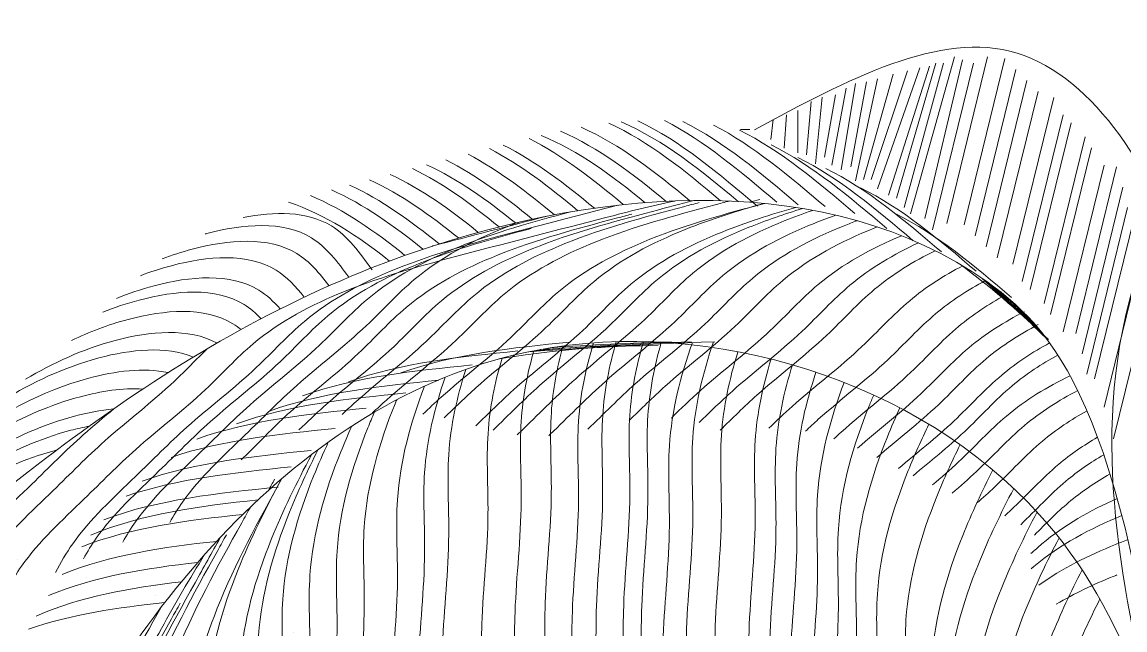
# Model space of a CAD drawing. Header units: inches. Extents: x 17.6 to 55, y 11.8 to 85.9.
# Drawn here: x 42.228 to 43.528, y 63.634 to 64.351 of the extents above; entities that cross this region are included whole.
import ezdxf

# ---------------------------------------------------------------- set-up
doc = ezdxf.new("R2010")
doc.units = ezdxf.units.IN
doc.header["$MEASUREMENT"] = 0
doc.layers.add('FURNITURE F 1 100', color=7, linetype='Continuous', lineweight=13, true_color=0x93979a)
doc.layers.add('HATCH F 1 100', color=7, linetype='Continuous', lineweight=0, true_color=0xc9c9c9)
doc.layers.add('TREE G 1 100', color=7, linetype='Continuous', lineweight=9, true_color=0xbed3d5, transparency=0.6)
doc.layers.add('WALL 1 100', color=250, linetype='Continuous', lineweight=30)

msp = doc.modelspace()

# ---------------------------------------------------------------- hatches: boundary and pattern name
at = {"layer": 'HATCH F 1 100'}
h = msp.add_hatch(dxfattribs=at)
h.set_pattern_fill('AR-BRSTD', color=256, scale=0.0012, angle=90, style=0)
h.set_pattern_definition([(90, (-1398.88951, -763.15725), (-0.08129016, 5e-18), []), (180, (-1398.88951, -763.15725), (-0.08129016, -0.12192), [0.08129016, -0.08129016])])
edge = h.paths.add_edge_path()
edge.add_line((37.89, 64.8624), (37.8894, 62.1624))
edge.add_line((37.8894, 62.1624), (45.4568, 62.1624))
edge.add_line((45.4568, 62.1624), (45.4568, 62.8624))
edge.add_arc((45.3183, 77.6527), 14.7909, 239.8528, 270.53653, ccw=False)

# ---------------------------------------------------------------- linework, layer by layer
at = {"layer": 'FURNITURE F 1 100'}
msp.add_arc((45.3183, 77.6527), 14.7909, 239.8528, 270.53653, dxfattribs=at)
at = {"layer": 'TREE G 1 100'}
for p, q in [((43.2978, 64.2991), (43.2495, 64.1471)), ((43.3052, 64.3028), (43.2588, 64.1434)), ((43.3145, 64.3028), (43.2681, 64.1323)), ((43.3275, 64.3102), (43.2755, 64.1248)), ((43.3367, 64.3065), (43.2922, 64.1193)), ((43.3497, 64.3028), (43.3015, 64.1063)), ((43.3664, 64.3102), (43.3182, 64.1137)), ((43.3868, 64.3083), (43.3386, 64.1119)), ((43.2551, 64.2898), (43.2199, 64.1656)), ((43.2718, 64.2935), (43.2291, 64.1656)), ((43.2866, 64.2972), (43.2366, 64.1545)), ((43.3998, 64.2953), (43.3516, 64.0989)), ((43.1995, 64.2731), (43.1828, 64.1823)), ((43.2106, 64.2787), (43.1939, 64.1767)), ((43.2236, 64.2805), (43.205, 64.1804)), ((43.2366, 64.2842), (43.2106, 64.1638)), ((43.4128, 64.2824), (43.3646, 64.0859)), ((43.1714, 64.2627), (43.1635, 64.1839)), ((43.1871, 64.2653), (43.174, 64.1918)), ((43.4258, 64.2694), (43.3775, 64.0729)), ((43.4443, 64.262), (43.3961, 64.0655)), ((43.1425, 64.2469), (43.1425, 64.197)), ((43.1582, 64.2574), (43.153, 64.1944)), ((43.111, 64.2128), (43.1136, 64.2364)), ((43.1267, 64.2023), (43.1293, 64.2417)), ((43.4554, 64.2416), (43.4072, 64.0451)), ((43.086, 64.2246), (43.0752, 64.2246)), ((43.4647, 64.2323), (43.4165, 64.0359)), ((43.4814, 64.2157), (43.4332, 64.0192)), ((43.4888, 64.2027), (43.4406, 64.0062)), ((43.5037, 64.1823), (43.4554, 63.9858)), ((43.5185, 64.1804), (43.4703, 63.984)), ((43.5259, 64.1563), (43.4777, 63.9599)), ((43.5315, 64.1323), (43.4833, 63.9358)), ((43.5408, 64.1267), (43.4925, 63.9302)), ((43.5519, 64.0933), (43.5037, 63.8969)), ((43.563, 64.0563), (43.5148, 63.8598))]:
    msp.add_line(p, q, dxfattribs=at)
for points in [[(43.5822, 63.5188), (43.6011, 64.0581), (43.4011, 64.3145), (43.0916, 64.224)], [(43.5626, 63.5188), (43.5437, 64.0581), (43.7438, 64.3145), (44.0533, 64.224)], [(42.0581, 62.414), (42.2399, 63.407), (42.8337, 63.964), (43.4276, 63.7702), (43.5851, 63.3464), (43.5851, 63.2859)]]:
    msp.add_spline(points, degree=3, dxfattribs=at)
for points in [[(42.9344, 64.2334), (42.9845, 64.2117), (43.0286, 64.1763), (43.0721, 64.1396)], [(42.954, 64.2347), (43.005, 64.2103), (43.0499, 64.1722), (43.0949, 64.134)], [(42.9856, 64.235), (43.0331, 64.2105), (43.0754, 64.1746), (43.1178, 64.1386)], [(43.0071, 64.2338), (43.0561, 64.2094), (43.0996, 64.1725), (43.1431, 64.1356)], [(42.863, 64.2223), (42.908, 64.2028), (42.9482, 64.1723), (42.9874, 64.1397)], [(42.8873, 64.227), (42.9335, 64.2065), (42.9747, 64.1744), (43.015, 64.1406)], [(42.92, 64.2319), (42.9676, 64.2099), (43.0098, 64.1757), (43.0516, 64.1404)], [(43.0433, 64.2296), (43.0904, 64.2052), (43.1326, 64.1694), (43.1747, 64.1336)], [(43.0737, 64.2238), (43.1228, 64.1993), (43.1664, 64.1623), (43.21, 64.1253)], [(42.8259, 64.2137), (42.8655, 64.1936), (42.9015, 64.1654), (42.9369, 64.1358)], [(42.8401, 64.2172), (42.8846, 64.199), (42.9242, 64.1698), (42.9627, 64.1381)], [(42.7538, 64.1953), (42.7899, 64.1764), (42.8231, 64.1508), (42.8556, 64.1238)], [(42.7791, 64.2019), (42.8162, 64.1826), (42.8501, 64.1564), (42.8834, 64.1287)], [(42.7954, 64.2061), (42.8337, 64.1868), (42.8686, 64.16), (42.9028, 64.1316)], [(43.1111, 64.2063), (43.1603, 64.1818), (43.2039, 64.1448), (43.2475, 64.1078)], [(42.705, 64.1827), (42.7424, 64.1657), (42.7766, 64.1411), (42.8097, 64.1142)], [(42.7276, 64.1886), (42.7639, 64.1704), (42.7971, 64.1454), (42.8296, 64.1186)], [(43.1425, 64.1916), (43.1916, 64.1671), (43.2352, 64.1301), (43.2788, 64.0931)], [(42.662, 64.1715), (42.6991, 64.1544), (42.733, 64.1298), (42.7659, 64.1031)], [(42.6884, 64.1784), (42.7247, 64.1607), (42.758, 64.1361), (42.7904, 64.1096)], [(43.1757, 64.1786), (43.2248, 64.1541), (43.2684, 64.1171), (43.312, 64.0801)], [(42.614, 64.1589), (42.6518, 64.1416), (42.6862, 64.1166), (42.7197, 64.0895)], [(42.6375, 64.1651), (42.675, 64.148), (42.7092, 64.1234), (42.7424, 64.0965)], [(43.2165, 64.1558), (43.2657, 64.1313), (43.3093, 64.0943), (43.3529, 64.0573)], [(42.5679, 64.1464), (42.6082, 64.1298), (42.6444, 64.1042), (42.6795, 64.076)], [(42.5927, 64.1532), (42.6314, 64.1361), (42.6665, 64.1108), (42.7006, 64.0832)], [(42.5423, 64.1388), (42.5857, 64.124), (42.6243, 64.0985), (42.6614, 64.0693)], [(43.0979, 64.1419), (43.0938, 64.1408), (43.0898, 64.1397), (43.0858, 64.1387)], [(43.2581, 64.125), (43.3073, 64.1005), (43.3509, 64.0635), (43.3945, 64.0265)], [(43.4322, 63.9824), (43.4006, 64.0118), (43.3684, 64.04), (43.3345, 64.0651)], [(43.4351, 63.9787), (43.4102, 64.0027), (43.3851, 64.0265), (43.3595, 64.0492)], [(43.4268, 63.9891), (43.4051, 64.0095), (43.3832, 64.0295), (43.3607, 64.0484)], [(43.4383, 63.9766), (43.4153, 63.9988), (43.3923, 64.021), (43.369, 64.0425)], [(43.4211, 63.9959), (43.4065, 64.0097), (43.3918, 64.0234), (43.3769, 64.0367)], [(42.6745, 63.9374), (42.7368, 63.9598), (42.8055, 63.9668), (42.8743, 63.9738)], [(43.0448, 63.9741), (42.9589, 63.971), (42.8729, 63.9678), (42.7905, 63.9539)], [(43.0173, 63.9741), (42.9533, 63.9718), (42.8894, 63.9694), (42.8269, 63.9626)], [(42.9937, 63.9741), (42.9458, 63.9724), (42.898, 63.9706), (42.8507, 63.967)], [(42.6129, 63.9269), (42.6753, 63.9493), (42.744, 63.9563), (42.8127, 63.9633)], [(42.978, 63.9702), (42.9268, 63.9683), (42.8757, 63.9664), (42.8252, 63.9623)], [(42.9544, 63.9702), (42.9158, 63.9688), (42.8773, 63.9674), (42.839, 63.965)], [(42.5588, 63.9104), (42.6212, 63.9327), (42.6899, 63.9398), (42.7586, 63.9468)], [(42.5198, 63.8924), (42.5821, 63.9147), (42.6508, 63.9218), (42.7195, 63.9288)], [(42.4807, 63.8774), (42.5431, 63.8997), (42.6118, 63.9068), (42.6805, 63.9138)], [(42.4341, 63.8594), (42.4965, 63.8817), (42.5652, 63.8887), (42.6339, 63.8958)], [(42.4037, 63.8378), (42.4644, 63.8584), (42.5308, 63.8652), (42.5971, 63.872)], [(42.3697, 63.8098), (42.432, 63.832), (42.5005, 63.839), (42.569, 63.846)], [(42.3508, 63.7921), (42.4117, 63.8129), (42.4785, 63.8197), (42.5452, 63.8266)], [(42.5257, 63.8119), (42.5233, 63.8075), (42.5208, 63.8031), (42.5184, 63.7987)], [(42.3245, 63.7643), (42.3884, 63.7883), (42.4592, 63.7955), (42.53, 63.8028)], [(42.3092, 63.7461), (42.37, 63.7716), (42.4378, 63.7804), (42.5062, 63.7876)], [(42.2985, 63.7324), (42.3575, 63.7554), (42.4226, 63.7636), (42.4883, 63.7704)], [(42.2754, 63.6998), (42.3319, 63.7229), (42.3943, 63.7319), (42.4575, 63.7387)], [(42.2593, 63.6747), (42.3138, 63.6976), (42.374, 63.707), (42.4352, 63.7139)], [(42.2446, 63.6504), (42.2976, 63.6739), (42.3561, 63.684), (42.4159, 63.6911)], [(42.2356, 63.6351), (42.2863, 63.6528), (42.341, 63.6606), (42.3964, 63.6667)]]:
    msp.add_open_spline(points, degree=3, dxfattribs=at)
for points, knots in [([(41.9946, 63.6194), (42.2053, 63.8024), (42.5858, 64.133), (43.3111, 64.1858), (43.5292, 63.8786), (43.5868, 63.4188)], [0, 0, 0, 0, 1.475291, 2.665233, 3.253618, 3.253618, 3.253618, 3.253618]), ([(42.9975, 64.1401), (42.9703, 64.1345), (42.8873, 64.1132), (42.7572, 64.0796), (42.6143, 64.0412), (42.5085, 63.986), (42.4389, 63.9086), (42.3663, 63.8542), (42.2964, 63.7827), (42.2401, 63.7316), (42.216, 63.6921), (42.2109, 63.683)], [1.112895, 1.112895, 1.112895, 1.112895, 1.260161, 1.564222, 1.825234, 2.043969, 2.181895, 2.373165, 2.5217, 2.71297, 2.768536, 2.768536, 2.768536, 2.768536]), ([(42.9304, 64.1351), (42.8901, 64.1247), (42.8023, 64.1019), (42.6746, 64.0676), (42.5689, 64.0124), (42.4992, 63.9349), (42.4267, 63.8805), (42.3567, 63.809), (42.2983, 63.7561), (42.2735, 63.7137), (42.2673, 63.702)], [1.343994, 1.343994, 1.343994, 1.343994, 1.564222, 1.825234, 2.043969, 2.181895, 2.373165, 2.5217, 2.71297, 2.783294, 2.783294, 2.783294, 2.783294]), ([(43.02, 64.1407), (43.0038, 64.1364), (42.9399, 64.1197), (42.8362, 64.0918), (42.7304, 64.0366), (42.6608, 63.9592), (42.6, 63.9136), (42.5642, 63.8795), (42.5545, 63.8701)], [1.475147, 1.475147, 1.475147, 1.475147, 1.5642222, 1.8252336, 2.0439688, 2.1818949, 2.3731649, 2.4443488, 2.4443488, 2.4443488, 2.4443488]), ([(43.0263, 64.1382), (43.0206, 64.1367), (42.9673, 64.1227), (42.8742, 64.0977), (42.7684, 64.0425), (42.6987, 63.965), (42.6427, 63.9231), (42.6108, 63.8935), (42.6054, 63.8884)], [1.5331132, 1.5331132, 1.5331132, 1.5331132, 1.5642222, 1.8252336, 2.0439688, 2.1818949, 2.3731649, 2.4127051, 2.4127051, 2.4127051, 2.4127051]), ([(43.0621, 64.14), (43.0564, 64.1386), (43.0031, 64.1245), (42.9099, 64.0995), (42.8042, 64.0443), (42.7345, 63.9669), (42.6785, 63.9249), (42.6466, 63.8954), (42.6412, 63.8902)], [1.5331132, 1.5331132, 1.5331132, 1.5331132, 1.5642222, 1.8252336, 2.0439688, 2.1818949, 2.3731649, 2.4127051, 2.4127051, 2.4127051, 2.4127051]), ([(43.1033, 64.1372), (43.0577, 64.1251), (42.9725, 64.1017), (42.8686, 64.0476), (42.799, 63.9701), (42.7411, 63.9268), (42.7077, 63.8955), (42.7007, 63.8887)], [1.575685, 1.575685, 1.575685, 1.575685, 1.8252336, 2.0439688, 2.1818949, 2.3731649, 2.4249407, 2.4249407, 2.4249407, 2.4249407]), ([(43.1025, 64.1372), (43.0712, 64.1284), (43.0006, 64.1063), (42.91, 64.0591), (42.8404, 63.9816), (42.7764, 63.9337), (42.7382, 63.8965), (42.7258, 63.8844)], [1.6526833, 1.6526833, 1.6526833, 1.6526833, 1.8252336, 2.0439688, 2.1818949, 2.3731649, 2.4650208, 2.4650208, 2.4650208, 2.4650208]), ([(43.1401, 64.1325), (43.1108, 64.1242), (43.0424, 64.1024), (42.9537, 64.0561), (42.884, 63.9786), (42.8177, 63.9289), (42.7775, 63.8893), (42.763, 63.875)], [1.663861, 1.663861, 1.663861, 1.663861, 1.8252336, 2.0439688, 2.1818949, 2.3731649, 2.4810998, 2.4810998, 2.4810998, 2.4810998]), ([(43.1482, 64.1312), (43.1268, 64.1247), (43.0664, 64.1041), (42.985, 64.0617), (42.9154, 63.9842), (42.8449, 63.9314), (42.8016, 63.8877), (42.7833, 63.8698)], [1.7067826, 1.7067826, 1.7067826, 1.7067826, 1.8252336, 2.0439688, 2.1818949, 2.3731649, 2.5083107, 2.5083107, 2.5083107, 2.5083107]), ([(42.8745, 64.1272), (42.83, 64.1154), (42.7458, 64.0921), (42.643, 64.0385), (42.5734, 63.961), (42.5008, 63.9066), (42.4308, 63.8351), (42.3753, 63.7847), (42.3515, 63.7461), (42.3467, 63.7378)], [1.58147, 1.58147, 1.58147, 1.58147, 1.825234, 2.043969, 2.181895, 2.373165, 2.5217, 2.71297, 2.763685, 2.763685, 2.763685, 2.763685]), ([(42.444, 64.1013), (42.4446, 64.1014), (42.4874, 64.1129), (42.5606, 64.1195), (42.6002, 64.0683), (42.6133, 64.0502)], [0.4761497, 0.4761497, 0.4761497, 0.4761497, 0.4791617, 0.6974127, 0.8106512, 0.8106512, 0.8106512, 0.8106512]), ([(42.9469, 64.1246), (42.9412, 64.1231), (42.8879, 64.109), (42.7947, 64.084), (42.6889, 64.0288), (42.6193, 63.9514), (42.5633, 63.9094), (42.5314, 63.8799), (42.4865, 63.8348)], [1.5331132, 1.5331132, 1.5331132, 1.5331132, 1.5642222, 1.8252336, 2.0439688, 2.1818949, 2.3731649, 2.4127051, 2.4127051, 2.4127051, 2.4127051]), ([(42.4886, 64.1205), (42.5256, 64.1279), (42.5903, 64.1286), (42.6263, 64.0789), (42.6407, 64.0589)], [0.5121811, 0.5121811, 0.5121811, 0.5121811, 0.6974127, 0.822224, 0.822224, 0.822224, 0.822224]), ([(42.8473, 64.1223), (42.8024, 64.1107), (42.7574, 64.099), (42.7123, 64.0871), (42.7121, 64.087)], [1.3188151, 1.3188151, 1.3188151, 1.3188151, 1.5642222, 1.5654944, 1.5654944, 1.5654944, 1.5654944]), ([(43.1603, 64.1291), (43.149, 64.1252), (43.0988, 64.1067), (43.0268, 64.0691), (42.9572, 63.9917), (42.8847, 63.9373), (42.8373, 63.8889), (42.8143, 63.8668), (42.8116, 63.8642)], [1.7617795, 1.7617795, 1.7617795, 1.7617795, 1.8252336, 2.0439688, 2.1818949, 2.3731649, 2.5217002, 2.5411429, 2.5411429, 2.5411429, 2.5411429]), ([(43.1874, 64.1234), (43.1788, 64.1203), (43.1315, 64.1025), (43.0622, 64.0663), (42.9926, 63.9889), (42.92, 63.9345), (42.8733, 63.8867), (42.8509, 63.8652), (42.8489, 63.8632)], [1.7771833, 1.7771833, 1.7771833, 1.7771833, 1.8252336, 2.0439688, 2.1818949, 2.3731649, 2.5217002, 2.536607, 2.536607, 2.536607, 2.536607]), ([(43.2126, 64.1169), (43.2075, 64.1149), (43.1636, 64.098), (43.0975, 64.0635), (43.0279, 63.986), (42.9572, 63.933), (42.9137, 63.8891), (42.8952, 63.871)], [1.7961557, 1.7961557, 1.7961557, 1.7961557, 1.8252336, 2.0439688, 2.1818949, 2.3731649, 2.5097454, 2.5097454, 2.5097454, 2.5097454]), ([(42.8281, 64.1077), (42.7836, 64.096), (42.6995, 64.0726), (42.5966, 64.019), (42.527, 63.9415), (42.4545, 63.8871), (42.3845, 63.8156), (42.3289, 63.7652), (42.3051, 63.7266), (42.3004, 63.7183)], [1.58147, 1.58147, 1.58147, 1.58147, 1.825234, 2.043969, 2.181895, 2.373165, 2.5217, 2.71297, 2.763685, 2.763685, 2.763685, 2.763685]), ([(42.8144, 64.1153), (42.8089, 64.1133), (42.7647, 64.0962), (42.6984, 64.0616), (42.6287, 63.9841), (42.5562, 63.9297), (42.4862, 63.8582), (42.4306, 63.8078), (42.4068, 63.7692), (42.4021, 63.7609)], [1.7943478, 1.7943478, 1.7943478, 1.7943478, 1.8252336, 2.0439688, 2.1818949, 2.3731649, 2.5217002, 2.7129703, 2.7636851, 2.7636851, 2.7636851, 2.7636851]), ([(43.2364, 64.1096), (43.2351, 64.1091), (43.1952, 64.0932), (43.1329, 64.0607), (43.0633, 63.9832), (42.9974, 63.9339), (42.9577, 63.8949), (42.9437, 63.8811)], [1.8180237, 1.8180237, 1.8180237, 1.8180237, 1.8252336, 2.0439688, 2.1818949, 2.3731649, 2.4774059, 2.4774059, 2.4774059, 2.4774059]), ([(42.3931, 64.0718), (42.4045, 64.0761), (42.4572, 64.0932), (42.5396, 64.1006), (42.5787, 64.0551), (42.59, 64.0401)], [0.4160856, 0.4160856, 0.4160856, 0.4160856, 0.4791617, 0.6974127, 0.7929618, 0.7929618, 0.7929618, 0.7929618]), ([(43.2649, 64.0992), (43.2296, 64.0844), (43.1722, 64.0532), (43.1048, 63.9782), (43.0421, 63.9312), (43.0048, 63.8953), (42.9935, 63.8842)], [1.8427561, 1.8427561, 1.8427561, 1.8427561, 2.0439688, 2.1818949, 2.3731649, 2.4569684, 2.4569684, 2.4569684, 2.4569684]), ([(43.285, 64.0908), (43.2559, 64.0773), (43.2055, 64.0477), (43.1423, 63.9774), (43.0779, 63.9291), (43.0392, 63.8915), (43.0264, 63.8789)], [1.8760357, 1.8760357, 1.8760357, 1.8760357, 2.0439688, 2.1818949, 2.3731649, 2.4682667, 2.4682667, 2.4682667, 2.4682667]), ([(42.3676, 64.052), (42.3793, 64.0565), (42.4322, 64.0738), (42.5122, 64.0809), (42.5509, 64.0393), (42.5608, 64.0267)], [0.4142038, 0.4142038, 0.4142038, 0.4142038, 0.4791617, 0.6974127, 0.7799823, 0.7799823, 0.7799823, 0.7799823]), ([(43.3046, 64.0815), (43.279, 64.0689), (43.2322, 64.0404), (43.1714, 63.9727), (43.1052, 63.9231), (43.0653, 63.8838), (43.051, 63.8697)], [1.8943918, 1.8943918, 1.8943918, 1.8943918, 2.0439688, 2.1818949, 2.3731649, 2.4793902, 2.4793902, 2.4793902, 2.4793902]), ([(42.3394, 64.0252), (42.3536, 64.031), (42.4087, 64.0498), (42.487, 64.0568), (42.5247, 64.0215), (42.5323, 64.0128)], [0.3997982, 0.3997982, 0.3997982, 0.3997982, 0.4791617, 0.6974127, 0.7579925, 0.7579925, 0.7579925, 0.7579925]), ([(43.337, 64.0636), (43.3147, 64.0521), (43.2714, 64.0245), (43.2128, 63.9593), (43.1527, 63.9143), (43.1175, 63.8809), (43.1085, 63.8722)], [1.9119248, 1.9119248, 1.9119248, 1.9119248, 2.0439688, 2.1818949, 2.3731649, 2.4394827, 2.4394827, 2.4394827, 2.4394827]), ([(42.3231, 64.0089), (42.3369, 64.0145), (42.3916, 64.033), (42.4667, 64.0397), (42.5037, 64.0078), (42.51, 64.0013)], [0.4019328, 0.4019328, 0.4019328, 0.4019328, 0.4791617, 0.6974127, 0.7453388, 0.7453388, 0.7453388, 0.7453388]), ([(43.3638, 64.0462), (43.343, 64.0351), (43.3013, 64.0081), (43.2437, 63.9441), (43.1882, 63.9025), (43.1566, 63.8734), (43.1516, 63.8686)], [1.9201884, 1.9201884, 1.9201884, 1.9201884, 2.0439688, 2.1818949, 2.3731649, 2.4096766, 2.4096766, 2.4096766, 2.4096766]), ([(43.3868, 64.029), (43.3674, 64.0184), (43.3271, 63.9919), (43.2705, 63.929), (43.2174, 63.8892), (43.188, 63.8624), (43.1852, 63.8598)], [1.9277698, 1.9277698, 1.9277698, 1.9277698, 2.0439688, 2.1818949, 2.3731649, 2.3932761, 2.3932761, 2.3932761, 2.3932761]), ([(42.2862, 63.9756), (42.3072, 63.9856), (42.3687, 64.0093), (42.4479, 64.0164), (42.4831, 63.991), (42.4862, 63.9885)], [0.3565673, 0.3565673, 0.3565673, 0.3565673, 0.4791617, 0.6974127, 0.7188521, 0.7188521, 0.7188521, 0.7188521]), ([(43.4097, 64.0096), (43.3863, 63.9976), (43.3418, 63.9697), (43.2847, 63.9061), (43.2377, 63.8702), (43.2129, 63.8487)], [1.906077, 1.906077, 1.906077, 1.906077, 2.0439688, 2.1818949, 2.3559465, 2.3559465, 2.3559465, 2.3559465]), ([(42.2322, 63.93), (42.2646, 63.9491), (42.3351, 63.9823), (42.4246, 63.9908), (42.4579, 63.9726)], [0.2786719, 0.2786719, 0.2786719, 0.2786719, 0.4791617, 0.6896044, 0.6896044, 0.6896044, 0.6896044]), ([(43.4258, 63.9943), (43.4041, 63.9829), (43.3613, 63.9556), (43.3059, 63.894), (43.2599, 63.8585), (43.2358, 63.8377)], [1.9148201, 1.9148201, 1.9148201, 1.9148201, 2.0439688, 2.1818949, 2.3505525, 2.3505525, 2.3505525, 2.3505525]), ([(42.9285, 63.9742), (42.9203, 63.9457), (42.9083, 63.8856), (42.916, 63.7807), (42.9029, 63.6739), (42.905, 63.5985), (42.9052, 63.5663)], [1.9148201, 1.9148201, 1.9148201, 1.9148201, 2.0439688, 2.1818949, 2.3731649, 2.5134767, 2.5134767, 2.5134767, 2.5134767]), ([(42.9606, 63.9743), (42.9523, 63.9458), (42.9403, 63.8856), (42.9481, 63.7807), (42.935, 63.6741), (42.937, 63.599), (42.9373, 63.5671)], [1.9146829, 1.9146829, 1.9146829, 1.9146829, 2.0439688, 2.1818949, 2.3731649, 2.5122665, 2.5122665, 2.5122665, 2.5122665]), ([(42.9817, 63.9735), (42.9735, 63.9452), (42.9617, 63.8853), (42.9694, 63.7807), (42.9564, 63.6745), (42.9583, 63.5997), (42.9586, 63.5681)], [1.9159091, 1.9159091, 1.9159091, 1.9159091, 2.0439688, 2.1818949, 2.3731649, 2.5108508, 2.5108508, 2.5108508, 2.5108508]), ([(43.0432, 63.9741), (43.0305, 63.9372), (43.0139, 63.8682), (43.0223, 63.7541), (43.0105, 63.6584), (43.0109, 63.5941), (43.0111, 63.5732)], [1.8745717, 1.8745717, 1.8745717, 1.8745717, 2.0439688, 2.1818949, 2.3731649, 2.4646768, 2.4646768, 2.4646768, 2.4646768]), ([(42.4464, 63.9659), (42.4333, 63.9533), (42.3959, 63.9137), (42.3297, 63.8642), (42.2598, 63.7926), (42.1968, 63.7355), (42.1707, 63.6868), (42.1619, 63.6694)], [2.0859384, 2.0859384, 2.0859384, 2.0859384, 2.1818949, 2.3731649, 2.5217002, 2.7129703, 2.8154369, 2.8154369, 2.8154369, 2.8154369]), ([(42.2055, 63.905), (42.2401, 63.926), (42.3095, 63.96), (42.3977, 63.9695), (42.43, 63.9561)], [0.2633948, 0.2633948, 0.2633948, 0.2633948, 0.4791617, 0.6720635, 0.6720635, 0.6720635, 0.6720635]), ([(42.8314, 63.9635), (42.8237, 63.9362), (42.8123, 63.8773), (42.82, 63.7735), (42.807, 63.6677), (42.8089, 63.5932), (42.8092, 63.562)], [1.9201884, 1.9201884, 1.9201884, 1.9201884, 2.0439688, 2.1818949, 2.3731649, 2.5093521, 2.5093521, 2.5093521, 2.5093521]), ([(42.8656, 63.9692), (42.8587, 63.9434), (42.848, 63.8862), (42.8555, 63.7842), (42.8422, 63.6757), (42.8446, 63.5985), (42.8448, 63.5646)], [1.9277698, 1.9277698, 1.9277698, 1.9277698, 2.0439688, 2.1818949, 2.3731649, 2.5211364, 2.5211364, 2.5211364, 2.5211364]), ([(42.9018, 63.9729), (42.8926, 63.9426), (42.8797, 63.8805), (42.8876, 63.7735), (42.8747, 63.6689), (42.8764, 63.5957), (42.8767, 63.5657)], [1.906077, 1.906077, 1.906077, 1.906077, 2.0439688, 2.1818949, 2.3731649, 2.5039971, 2.5039971, 2.5039971, 2.5039971]), ([(43.0185, 63.9732), (43.0043, 63.9338), (42.9861, 63.8619), (42.9947, 63.7449), (42.9832, 63.6512), (42.9833, 63.5888), (42.9835, 63.57)], [1.8618696, 1.8618696, 1.8618696, 1.8618696, 2.0439688, 2.1818949, 2.3731649, 2.4559961, 2.4559961, 2.4559961, 2.4559961]), ([(43.072, 63.9624), (43.0619, 63.9302), (43.048, 63.8661), (43.056, 63.7571), (43.0444, 63.6624), (43.0446, 63.5991), (43.0448, 63.5792)], [1.8970865, 1.8970865, 1.8970865, 1.8970865, 2.0439688, 2.1818949, 2.3731649, 2.4603121, 2.4603121, 2.4603121, 2.4603121]), ([(43.4395, 63.9727), (43.4195, 63.9619), (43.3785, 63.9351), (43.3264, 63.8772), (43.2833, 63.8433), (43.2614, 63.8248)], [1.9241744, 1.9241744, 1.9241744, 1.9241744, 2.0439688, 2.1818949, 2.333785, 2.333785, 2.333785, 2.333785]), ([(42.7939, 63.9548), (42.7853, 63.9257), (42.7731, 63.8649), (42.7808, 63.7593), (42.7682, 63.6563), (42.7696, 63.5847), (42.7699, 63.5565)], [1.9119248, 1.9119248, 1.9119248, 1.9119248, 2.0439688, 2.1818949, 2.3731649, 2.496767, 2.496767, 2.496767, 2.496767]), ([(43.1111, 63.9538), (43.1014, 63.9224), (43.0879, 63.8591), (43.0958, 63.751), (43.0848, 63.6612), (43.0845, 63.6029), (43.0845, 63.5879)], [1.9008843, 1.9008843, 1.9008843, 1.9008843, 2.0439688, 2.1818949, 2.3731649, 2.438654, 2.438654, 2.438654, 2.438654]), ([(43.4491, 63.9585), (43.4301, 63.9481), (43.3901, 63.9217), (43.3401, 63.8661), (43.2989, 63.8332), (43.2786, 63.8162)], [1.9293575, 1.9293575, 1.9293575, 1.9293575, 2.0439688, 2.1818949, 2.3224098, 2.3224098, 2.3224098, 2.3224098]), ([(42.1566, 63.8574), (42.2023, 63.8882), (42.2752, 63.9311), (42.3713, 63.9439), (42.4003, 63.9377)], [0.1853425, 0.1853425, 0.1853425, 0.1853425, 0.4791617, 0.6383319, 0.6383319, 0.6383319, 0.6383319]), ([(42.7512, 63.9415), (42.7407, 63.9087), (42.7265, 63.8441), (42.7346, 63.7344), (42.7224, 63.6354), (42.7232, 63.5678), (42.7235, 63.5435)], [1.8943918, 1.8943918, 1.8943918, 1.8943918, 2.0439688, 2.1818949, 2.3731649, 2.4793902, 2.4793902, 2.4793902, 2.4793902]), ([(43.1364, 63.9469), (43.1262, 63.9148), (43.1123, 63.8508), (43.1204, 63.7418), (43.1099, 63.6562), (43.1091, 63.602), (43.109, 63.5913)], [1.8973209, 1.8973209, 1.8973209, 1.8973209, 2.0439688, 2.1818949, 2.3731649, 2.4202332, 2.4202332, 2.4202332, 2.4202332]), ([(43.164, 63.9383), (43.1522, 63.903), (43.1366, 63.8358), (43.1449, 63.7235), (43.1351, 63.6436), (43.1338, 63.5952), (43.1337, 63.5903)], [1.8825437, 1.8825437, 1.8825437, 1.8825437, 2.0439688, 2.1818949, 2.3731649, 2.3948589, 2.3948589, 2.3948589, 2.3948589]), ([(42.7025, 63.9217), (42.686, 63.8786), (42.6651, 63.8026), (42.6741, 63.6811), (42.6626, 63.5872), (42.6627, 63.5246), (42.6629, 63.5055)], [1.8427561, 1.8427561, 1.8427561, 1.8427561, 2.0439688, 2.1818949, 2.3731649, 2.4569684, 2.4569684, 2.4569684, 2.4569684]), ([(42.7267, 63.9322), (42.7142, 63.8956), (42.6977, 63.8269), (42.7061, 63.7131), (42.6943, 63.6166), (42.6947, 63.5515), (42.695, 63.5298)], [1.8760357, 1.8760357, 1.8760357, 1.8760357, 2.0439688, 2.1818949, 2.3731649, 2.4682667, 2.4682667, 2.4682667, 2.4682667]), ([(43.1973, 63.9261), (43.181, 63.8833), (43.1605, 63.8077), (43.1691, 63.6903), (43.1611, 63.6191), (43.1591, 63.5792)], [1.844708, 1.844708, 1.844708, 1.844708, 2.0439688, 2.1818949, 2.3572428, 2.3572428, 2.3572428, 2.3572428]), ([(43.4637, 63.9339), (43.4368, 63.921), (43.3886, 63.892), (43.342, 63.8401), (43.3119, 63.8141), (43.3015, 63.8054)], [1.8871562, 1.8871562, 1.8871562, 1.8871562, 2.0439688, 2.1818949, 2.2539651, 2.2539651, 2.2539651, 2.2539651]), ([(42.1131, 63.8123), (42.1696, 63.8518), (42.2446, 63.9035), (42.3467, 63.9199), (42.3707, 63.9184)], [0.112686, 0.112686, 0.112686, 0.112686, 0.4791617, 0.6032975, 0.6032975, 0.6032975, 0.6032975]), ([(43.2319, 63.9113), (43.2302, 63.9071), (43.2093, 63.8566), (43.1847, 63.7723), (43.1933, 63.6553), (43.1866, 63.5887), (43.1844, 63.5536)], [1.8054889, 1.8054889, 1.8054889, 1.8054889, 1.8252336, 2.0439688, 2.1818949, 2.3363795, 2.3363795, 2.3363795, 2.3363795]), ([(43.4727, 63.9166), (43.4503, 63.9049), (43.4068, 63.8774), (43.3638, 63.8295), (43.3344, 63.804), (43.3246, 63.7957)], [1.9113305, 1.9113305, 1.9113305, 1.9113305, 2.0439688, 2.1818949, 2.2498826, 2.2498826, 2.2498826, 2.2498826]), ([(42.3368, 63.8955), (42.3245, 63.8853), (42.2905, 63.8572), (42.2346, 63.8001), (42.1674, 63.7391), (42.1403, 63.6841), (42.1291, 63.6616)], [2.288457, 2.288457, 2.288457, 2.288457, 2.3731649, 2.5217002, 2.7129703, 2.8454142, 2.8454142, 2.8454142, 2.8454142]), ([(42.6697, 63.9056), (42.669, 63.9041), (42.6495, 63.856), (42.6257, 63.7746), (42.635, 63.6491), (42.6229, 63.5505), (42.6236, 63.4833), (42.6239, 63.4595)], [1.8180237, 1.8180237, 1.8180237, 1.8180237, 1.8252336, 2.0439688, 2.1818949, 2.3731649, 2.4774059, 2.4774059, 2.4774059, 2.4774059]), ([(43.2629, 63.8961), (43.2578, 63.8849), (43.233, 63.8275), (43.2061, 63.7356), (43.2145, 63.622), (43.2087, 63.5588), (43.2066, 63.5271)], [1.7711916, 1.7711916, 1.7711916, 1.7711916, 1.8252336, 2.0439688, 2.1818949, 2.3213428, 2.3213428, 2.3213428, 2.3213428]), ([(42.087, 63.7757), (42.0914, 63.7788), (42.1545, 63.823), (42.228, 63.8751), (42.3205, 63.8935), (42.3359, 63.8949)], [0.0708052, 0.0708052, 0.0708052, 0.0708052, 0.0996259, 0.4791617, 0.5560638, 0.5560638, 0.5560638, 0.5560638]), ([(42.6435, 63.891), (42.6408, 63.8849), (42.6189, 63.8325), (42.5937, 63.7461), (42.6029, 63.6207), (42.5899, 63.5147), (42.5919, 63.4402), (42.5921, 63.4089)], [1.7961557, 1.7961557, 1.7961557, 1.7961557, 1.8252336, 2.0439688, 2.1818949, 2.3731649, 2.5097454, 2.5097454, 2.5097454, 2.5097454]), ([(43.4836, 63.8927), (43.4649, 63.8824), (43.4254, 63.8561), (43.3873, 63.8137), (43.3608, 63.7901), (43.3536, 63.784)], [1.931693, 1.931693, 1.931693, 1.931693, 2.0439688, 2.1818949, 2.2316654, 2.2316654, 2.2316654, 2.2316654]), ([(42.0747, 63.7536), (42.0817, 63.7585), (42.1474, 63.8045), (42.2174, 63.8541), (42.3, 63.8733), (42.3074, 63.8747)], [0.0540194, 0.0540194, 0.0540194, 0.0540194, 0.0996259, 0.4791617, 0.5161661, 0.5161661, 0.5161661, 0.5161661]), ([(42.6167, 63.8745), (42.6122, 63.8645), (42.5882, 63.8083), (42.5617, 63.7177), (42.5709, 63.5922), (42.5576, 63.4836), (42.5601, 63.4029), (42.5602, 63.3654), (42.5602, 63.362)], [1.7771833, 1.7771833, 1.7771833, 1.7771833, 1.8252336, 2.0439688, 2.1818949, 2.3731649, 2.5217002, 2.536607, 2.536607, 2.536607, 2.536607]), ([(43.2971, 63.8769), (43.2884, 63.8589), (43.2597, 63.7951), (43.2307, 63.6958), (43.2386, 63.5882), (43.2342, 63.531), (43.2324, 63.5052)], [1.7380227, 1.7380227, 1.7380227, 1.7380227, 1.8252336, 2.0439688, 2.1818949, 2.2950852, 2.2950852, 2.2950852, 2.2950852]), ([(43.496, 63.8615), (43.4798, 63.8521), (43.4428, 63.8269), (43.4106, 63.791), (43.3892, 63.7712), (43.3868, 63.769)], [1.9453843, 1.9453843, 1.9453843, 1.9453843, 2.0439688, 2.1818949, 2.1987562, 2.1987562, 2.1987562, 2.1987562]), ([(42.066, 63.7366), (42.0698, 63.7393), (42.1323, 63.783), (42.1939, 63.8267), (42.2683, 63.8462), (42.2688, 63.8464)], [0.0748187, 0.0748187, 0.0748187, 0.0748187, 0.0996259, 0.4791617, 0.4819867, 0.4819867, 0.4819867, 0.4819867]), ([(42.577, 63.8469), (42.5649, 63.8228), (42.5323, 63.753), (42.5012, 63.6466), (42.5104, 63.5211), (42.4975, 63.4155), (42.4993, 63.3413), (42.4996, 63.3103)], [1.7067826, 1.7067826, 1.7067826, 1.7067826, 1.8252336, 2.0439688, 2.1818949, 2.3731649, 2.5083107, 2.5083107, 2.5083107, 2.5083107]), ([(42.5891, 63.8556), (42.583, 63.8425), (42.5571, 63.7833), (42.5297, 63.6893), (42.5389, 63.5638), (42.5256, 63.4551), (42.5281, 63.3734), (42.5282, 63.3349), (42.5282, 63.3304)], [1.7617795, 1.7617795, 1.7617795, 1.7617795, 1.8252336, 2.0439688, 2.1818949, 2.3731649, 2.5217002, 2.5411429, 2.5411429, 2.5411429, 2.5411429]), ([(43.334, 63.8528), (43.3241, 63.8327), (43.2941, 63.7669), (43.2644, 63.6651), (43.2719, 63.5629), (43.2687, 63.5109), (43.2672, 63.4904)], [1.7274066, 1.7274066, 1.7274066, 1.7274066, 1.8252336, 2.0439688, 2.1818949, 2.2718884, 2.2718884, 2.2718884, 2.2718884]), ([(42.5692, 63.8409), (42.552, 63.8084), (42.5137, 63.7306), (42.4798, 63.6146), (42.4891, 63.4892), (42.4769, 63.3897), (42.4778, 63.3217), (42.4781, 63.297)], [1.663861, 1.663861, 1.663861, 1.663861, 1.8252336, 2.0439688, 2.1818949, 2.3731649, 2.4810998, 2.4810998, 2.4810998, 2.4810998]), ([(43.5033, 63.8409), (43.4876, 63.8317), (43.4522, 63.8074), (43.4232, 63.7755), (43.4054, 63.7584)], [1.9479495, 1.9479495, 1.9479495, 1.9479495, 2.0439688, 2.1746981, 2.1746981, 2.1746981, 2.1746981]), ([(43.3727, 63.823), (43.3598, 63.7978), (43.3265, 63.7269), (43.295, 63.6192), (43.3016, 63.5297), (43.3005, 63.4903), (43.3002, 63.4825)], [1.700981, 1.700981, 1.700981, 1.700981, 1.8252336, 2.0439688, 2.1818949, 2.216335, 2.216335, 2.216335, 2.216335]), ([(43.5107, 63.8182), (43.4934, 63.8083), (43.4615, 63.7868), (43.4348, 63.7594), (43.4217, 63.7462)], [1.9392693, 1.9392693, 1.9392693, 1.9392693, 2.0439688, 2.1420624, 2.1420624, 2.1420624, 2.1420624]), ([(42.5343, 63.8127), (42.5067, 63.763), (42.4558, 63.6691), (42.4161, 63.5334), (42.4253, 63.408), (42.4147, 63.3213), (42.414, 63.2661), (42.414, 63.2543)], [1.575685, 1.575685, 1.575685, 1.575685, 1.8252336, 2.0439688, 2.1818949, 2.3731649, 2.4249407, 2.4249407, 2.4249407, 2.4249407]), ([(42.5337, 63.8121), (42.5151, 63.7775), (42.4753, 63.6975), (42.4407, 63.579), (42.4499, 63.4536), (42.4382, 63.3578), (42.4386, 63.2934), (42.4388, 63.2725)], [1.6526833, 1.6526833, 1.6526833, 1.6526833, 1.8252336, 2.0439688, 2.1818949, 2.3731649, 2.4650208, 2.4650208, 2.4650208, 2.4650208]), ([(43.3972, 63.8012), (43.3821, 63.7721), (43.3462, 63.6976), (43.314, 63.5875), (43.3192, 63.5079), (43.3192, 63.4784)], [1.6813867, 1.6813867, 1.6813867, 1.6813867, 1.8252336, 2.0439688, 2.173087, 2.173087, 2.173087, 2.173087]), ([(42.4974, 63.7792), (42.4939, 63.7731), (42.4616, 63.7149), (42.4054, 63.6128), (42.365, 63.4745), (42.3743, 63.3491), (42.364, 63.2652), (42.363, 63.2127), (42.363, 63.2037)], [1.5331132, 1.5331132, 1.5331132, 1.5331132, 1.5642222, 1.8252336, 2.0439688, 2.1818949, 2.3731649, 2.4127051, 2.4127051, 2.4127051, 2.4127051]), ([(43.5192, 63.7894), (43.4873, 63.7753), (43.4517, 63.7551), (43.4217, 63.7282), (43.4175, 63.7243)], [1.861005, 1.861005, 1.861005, 1.861005, 2.0439688, 2.0746274, 2.0746274, 2.0746274, 2.0746274]), ([(43.4247, 63.7734), (43.4096, 63.7444), (43.3737, 63.6699), (43.3435, 63.5666), (43.3461, 63.4939), (43.3465, 63.4712)], [1.6817794, 1.6817794, 1.6817794, 1.6817794, 1.8252336, 2.0439688, 2.1433417, 2.1433417, 2.1433417, 2.1433417]), ([(43.5247, 63.7691), (43.4875, 63.7539), (43.4502, 63.7341), (43.4189, 63.7074), (43.4179, 63.7065)], [1.8324179, 1.8324179, 1.8324179, 1.8324179, 2.0439688, 2.0509851, 2.0509851, 2.0509851, 2.0509851]), ([(42.4617, 63.7432), (42.4518, 63.7255), (42.4129, 63.6558), (42.3504, 63.5421), (42.31, 63.4039), (42.3192, 63.2784), (42.3081, 63.1873), (42.3078, 63.1277), (42.308, 63.1114)], [1.475147, 1.475147, 1.475147, 1.475147, 1.5642222, 1.8252336, 2.0439688, 2.1818949, 2.3731649, 2.4443488, 2.4443488, 2.4443488, 2.4443488]), ([(42.469, 63.7466), (42.4656, 63.7404), (42.4332, 63.6822), (42.3771, 63.5801), (42.3367, 63.4418), (42.3459, 63.3164), (42.3356, 63.2325), (42.3347, 63.18), (42.3346, 63.171)], [1.5331132, 1.5331132, 1.5331132, 1.5331132, 1.5642222, 1.8252336, 2.0439688, 2.1818949, 2.3731649, 2.4127051, 2.4127051, 2.4127051, 2.4127051]), ([(43.4507, 63.7428), (43.4362, 63.7148), (43.401, 63.6412), (43.3727, 63.5444), (43.3734, 63.4773), (43.3738, 63.4601)], [1.6868007, 1.6868007, 1.6868007, 1.6868007, 1.8252336, 2.0439688, 2.1193625, 2.1193625, 2.1193625, 2.1193625]), ([(43.5318, 63.7408), (43.5269, 63.7389), (43.4901, 63.7247), (43.4544, 63.7068), (43.4268, 63.687)], [1.7973286, 1.7973286, 1.7973286, 1.7973286, 1.8252336, 2.0049851, 2.0049851, 2.0049851, 2.0049851]), ([(42.4433, 63.7231), (42.4254, 63.6947), (42.3746, 63.6045), (42.2951, 63.4632), (42.209, 63.3066), (42.1685, 63.1683), (42.1778, 63.0428), (42.1645, 62.9342), (42.1682, 62.8134), (42.1656, 62.7217), (42.1799, 62.6677), (42.1836, 62.6556)], [1.112895, 1.112895, 1.112895, 1.112895, 1.260161, 1.564222, 1.825234, 2.043969, 2.181895, 2.373165, 2.5217, 2.71297, 2.768536, 2.768536, 2.768536, 2.768536]), ([(43.4778, 63.7052), (43.4646, 63.6794), (43.4309, 63.608), (43.4044, 63.5175), (43.404, 63.4542), (43.4042, 63.4408)], [1.6982398, 1.6982398, 1.6982398, 1.6982398, 1.8252336, 2.0439688, 2.1028178, 2.1028178, 2.1028178, 2.1028178]), ([(43.5188, 63.6991), (43.5173, 63.6985), (43.4928, 63.6887), (43.4686, 63.6773), (43.4474, 63.6645)], [1.8171107, 1.8171107, 1.8171107, 1.8171107, 1.8252336, 1.9562961, 1.9562961, 1.9562961, 1.9562961]), ([(42.4145, 63.6659), (42.411, 63.6597), (42.3787, 63.6016), (42.3226, 63.4995), (42.2821, 63.3612), (42.2914, 63.2358), (42.2811, 63.1519), (42.2801, 63.0994), (42.2818, 63.0226)], [1.5331132, 1.5331132, 1.5331132, 1.5331132, 1.5642222, 1.8252336, 2.0439688, 2.1818949, 2.3731649, 2.4127051, 2.4127051, 2.4127051, 2.4127051]), ([(43.4988, 63.6708), (43.4869, 63.6472), (43.4547, 63.5779), (43.4295, 63.4916), (43.4286, 63.4302), (43.4287, 63.4185)], [1.7095464, 1.7095464, 1.7095464, 1.7095464, 1.8252336, 2.0439688, 2.0951497, 2.0951497, 2.0951497, 2.0951497]), ([(42.3916, 63.6604), (42.367, 63.6166), (42.3134, 63.521), (42.2365, 63.3812), (42.1961, 63.2429), (42.2053, 63.1174), (42.192, 63.0088), (42.1957, 62.888), (42.193, 62.7928), (42.2092, 62.7358), (42.2141, 62.7206)], [1.343994, 1.343994, 1.343994, 1.343994, 1.564222, 1.825234, 2.043969, 2.181895, 2.373165, 2.5217, 2.71297, 2.783294, 2.783294, 2.783294, 2.783294])]:
    msp.add_open_spline(points, degree=3, knots=knots, dxfattribs=at)
at = {"layer": 'WALL 1 100'}
msp.add_lwpolyline([(37.89, 64.8624), (37.8894, 62.1624), (45.4568, 62.1624), (45.4568, 62.8624, -0.134689), (37.89, 64.8624, 1.798633)], format="xyb", dxfattribs=at)

doc.saveas('drawing.dxf')
